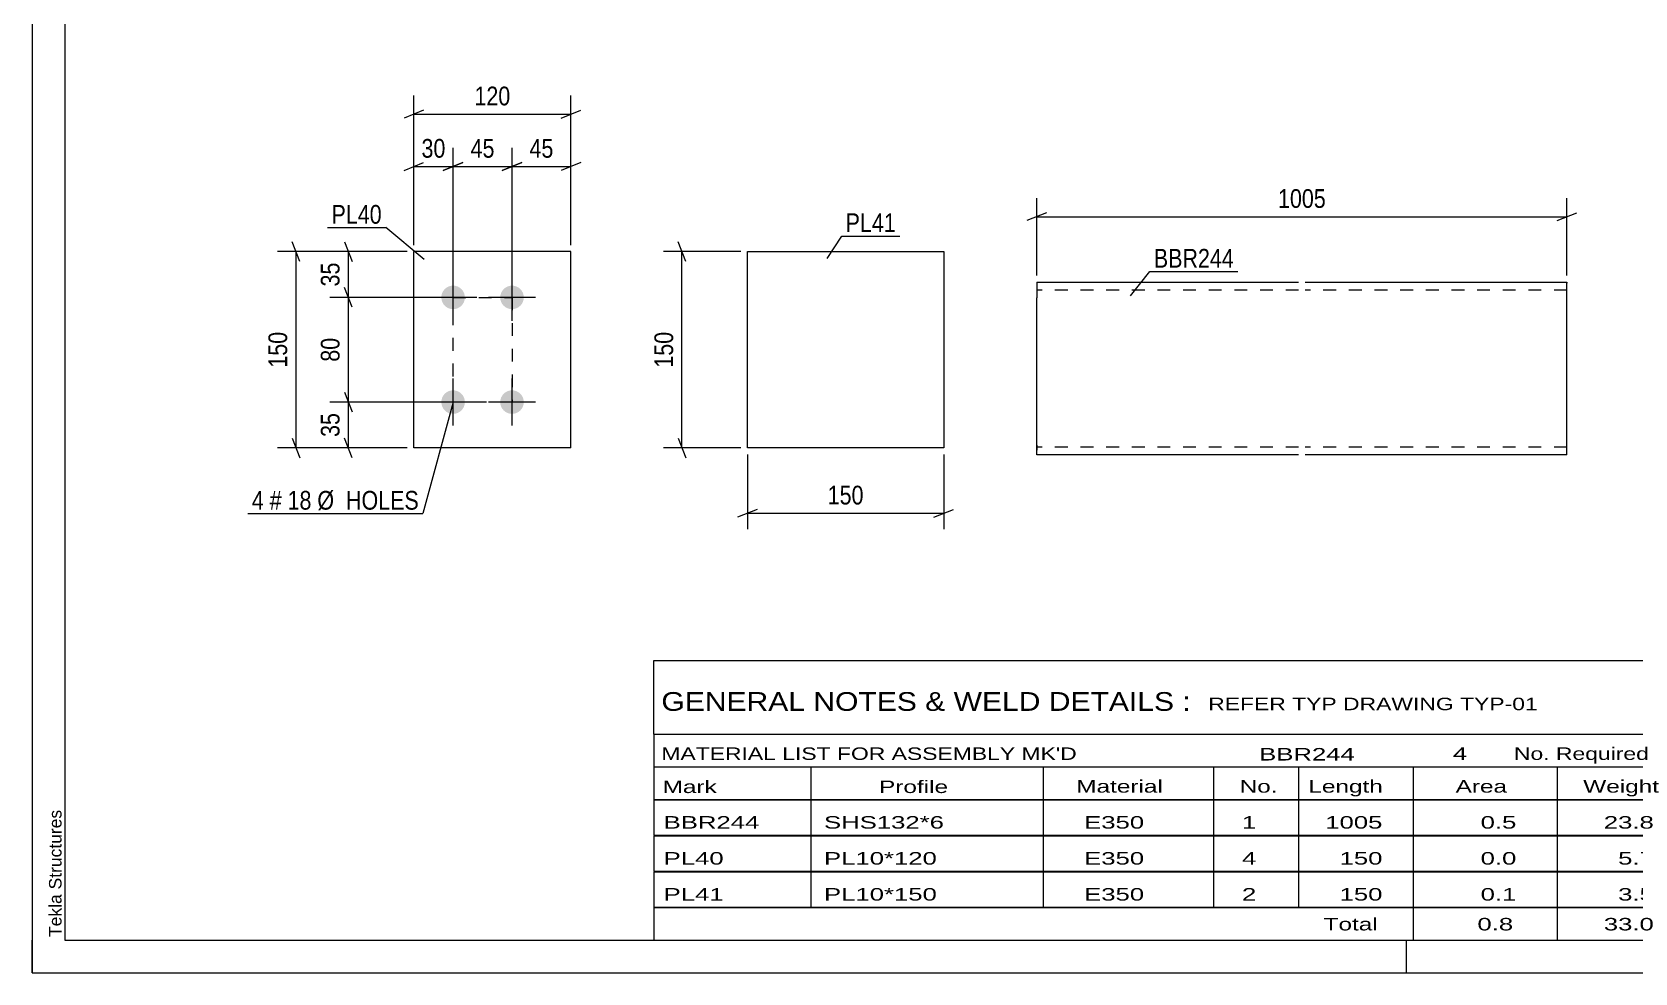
# Model space of a CAD drawing. Header units: millimetres. Extents: x 0 to 420, y 0 to 297.
# Drawn here: x 0 to 244.9, y 0 to 143.8 of the extents above; entities that cross this region are included whole.
import ezdxf

# ---------------------------------------------------------------- set-up
doc = ezdxf.new("R2010")
doc.units = ezdxf.units.MM
doc.linetypes.add('DXK_LINE_DOT2', pattern=[3.9198, 1.9599, -1.9599])
doc.styles.add('Arial', font='ARIAL.TTF', dxfattribs={"height": 0.2})
doc.styles.add('Arial Narrow', font='ARIALN.TTF', dxfattribs={"height": 0.2})

# ---------------------------------------------------------------- blocks, each defined once
blk = doc.blocks.new('Unknown-581592950-1127')
at = {"color": 5, "linetype": 'Continuous'}
for p, q in [((0, 297), (0, 0)), ((5, 292), (5, 5)), ((0, 0), (0, 5)), ((5, 5), (415, 5)), ((210, 0), (210, 5)), ((0, 0), (420, 0))]:
    blk.add_line(p, q, dxfattribs=at)
at = {"color": 174, "linetype": 'Continuous', "style": 'Arial'}
blk.add_text('Tekla Structures', height=1.9102, rotation=90, dxfattribs=at).set_placement((4.5, 5.5))
blk = doc.blocks.new('Part-581592950-2049 - 2042')
at = {"color": 2, "linetype": 'Continuous'}
for p, q in [((82.33, 110.25), (58.33, 110.25)), ((58.33, 80.25), (58.33, 110.25)), ((82.33, 80.25), (82.33, 110.25)), ((82.33, 80.25), (58.33, 80.25))]:
    blk.add_line(p, q, dxfattribs=at)
blk = doc.blocks.new('Bolt-581592950-2110 - 2042')
at = {"linetype": 'Continuous'}
for points in [[(64.33, 101.45, -1), (64.33, 105.05, -1)], [(73.33, 101.45, -1), (73.33, 105.05, -1)], [(64.33, 85.45, -1), (64.33, 89.05, -1)], [(73.33, 85.45, -1), (73.33, 89.05, -1)]]:
    blk.add_hatch(color=1, dxfattribs=at).paths.add_polyline_path(points)
at = {"color": 1, "linetype": 'Continuous'}
for p, q in [((64.33, 99.65), (64.33, 106.85)), ((73.33, 99.65), (73.33, 106.85)), ((67.93, 103.25), (60.73, 103.25)), ((76.93, 103.25), (69.73, 103.25)), ((64.33, 83.65), (64.33, 90.85)), ((73.33, 83.65), (73.33, 90.85)), ((67.93, 87.25), (60.73, 87.25)), ((76.93, 87.25), (69.73, 87.25))]:
    blk.add_line(p, q, dxfattribs=at)
blk = doc.blocks.new('Part-581592950-2257 - 2251')
at = {"color": 2, "linetype": 'Continuous'}
for p, q in [((109.3, 80.25), (109.3, 110.25)), ((109.3, 110.25), (139.3, 110.25)), ((139.3, 110.25), (139.3, 80.25)), ((139.3, 80.25), (109.3, 80.25))]:
    blk.add_line(p, q, dxfattribs=at)
blk = doc.blocks.new('Part-581592950-2280 - 2274')
at = {"color": 2, "linetype": 'Continuous'}
for p, q in [((153.51, 105.58), (153.51, 103.18)), ((153.51, 105.58), (193.51, 105.58)), ((194.51, 105.58), (234.51, 105.58)), ((234.51, 105.58), (234.51, 105.4)), ((234.51, 79.18), (234.51, 105.4)), ((153.51, 80.67), (153.51, 103.18)), ((153.51, 79.37), (153.51, 80.67)), ((153.51, 79.18), (153.51, 79.37)), ((193.51, 79.18), (153.51, 79.18)), ((234.51, 79.18), (194.51, 79.18))]:
    blk.add_line(p, q, dxfattribs=at)
at = {"color": 7, "linetype": 'DXK_LINE_DOT2'}
for p, q in [((193.51, 104.38), (153.51, 104.38)), ((234.51, 104.38), (194.51, 104.38)), ((153.51, 80.67), (153.51, 79.89)), ((153.51, 80.38), (153.51, 80.48)), ((193.51, 80.38), (153.51, 80.38)), ((234.51, 80.38), (194.51, 80.38)), ((234.51, 80.38), (234.51, 80.48))]:
    blk.add_line(p, q, dxfattribs=at)
blk = doc.blocks.new('Rectangle-581592950-2236 - 2042')
at = {"color": 1, "linetype": 'DXK_LINE_DOT2'}
blk.add_lwpolyline([(64.33, 103.25), (73.33, 103.25), (73.33, 87.25), (64.33, 87.25), (64.33, 103.25)], close=True, dxfattribs=at)
blk = doc.blocks.new('StraightDimension-581592950-2177 - 2042')
at = {"color": 7, "linetype": 'Continuous'}
for p, q in [((73.33, 104.25), (73.33, 126.1)), ((82.33, 111.25), (82.33, 126.1)), ((71.83, 122.65), (74.83, 123.85)), ((73.33, 123.25), (82.33, 123.25)), ((83.83, 123.85), (80.83, 122.65))]:
    blk.add_line(p, q, dxfattribs=at)
at = {"color": 0}
blk.add_wipeout([(80.26, 124), (80.26, 128.2), (75.4, 128.2), (75.4, 124)], dxfattribs=at)
at = {"color": 3, "style": 'Arial Narrow'}
blk.add_text('45', height=2.863, dxfattribs=at).set_placement((76, 124.6))
blk = doc.blocks.new('StraightDimension-581592950-2130 - 2042')
at = {"color": 7, "linetype": 'Continuous'}
for p, q in [((63.33, 103.25), (45.48, 103.25)), ((48.93, 101.75), (47.73, 104.75)), ((48.33, 87.25), (48.33, 103.25)), ((47.73, 88.75), (48.93, 85.75)), ((63.33, 87.25), (45.48, 87.25))]:
    blk.add_line(p, q, dxfattribs=at)
at = {"color": 0}
blk.add_wipeout([(47.58, 97.68), (43.38, 97.68), (43.38, 92.82), (47.58, 92.82)], dxfattribs=at)
at = {"color": 3, "style": 'Arial Narrow'}
blk.add_text('80', height=2.863, rotation=90.0002, dxfattribs=at).set_placement((46.98, 93.42))
blk = doc.blocks.new('StraightDimension-581592950-2114 - 2042')
at = {"color": 7, "linetype": 'Continuous'}
for p, q in [((57.33, 110.25), (45.48, 110.25)), ((47.73, 111.75), (48.93, 108.75)), ((48.33, 103.25), (48.33, 110.25)), ((63.33, 103.25), (45.48, 103.25)), ((48.93, 101.75), (47.73, 104.75))]:
    blk.add_line(p, q, dxfattribs=at)
at = {"color": 0}
blk.add_wipeout([(47.58, 109.18), (43.38, 109.18), (43.38, 104.32), (47.58, 104.32)], dxfattribs=at)
at = {"color": 3, "style": 'Arial Narrow'}
blk.add_text('35', height=2.863, rotation=90.0002, dxfattribs=at).set_placement((46.98, 104.92))
blk = doc.blocks.new('StraightDimension-581592950-2143 - 2042')
at = {"color": 7, "linetype": 'Continuous'}
for p, q in [((47.73, 88.75), (48.93, 85.75)), ((63.33, 87.25), (45.48, 87.25)), ((48.33, 80.25), (48.33, 87.25)), ((48.93, 78.75), (47.73, 81.75)), ((57.33, 80.25), (45.48, 80.25))]:
    blk.add_line(p, q, dxfattribs=at)
at = {"color": 0}
blk.add_wipeout([(47.58, 86.18), (43.38, 86.18), (43.38, 81.32), (47.58, 81.32)], dxfattribs=at)
at = {"color": 3, "style": 'Arial Narrow'}
blk.add_text('35', height=2.863, rotation=90.0002, dxfattribs=at).set_placement((46.98, 81.92))
blk = doc.blocks.new('StraightDimension-581592950-2160 - 2042')
at = {"color": 7, "linetype": 'Continuous'}
for p, q in [((57.33, 110.25), (37.48, 110.25)), ((40.93, 108.75), (39.73, 111.75)), ((40.33, 80.25), (40.33, 110.25)), ((39.73, 81.75), (40.93, 78.75)), ((57.33, 80.25), (37.48, 80.25))]:
    blk.add_line(p, q, dxfattribs=at)
at = {"color": 0}
blk.add_wipeout([(39.58, 98.59), (35.38, 98.59), (35.38, 91.91), (39.58, 91.91)], dxfattribs=at)
at = {"color": 3, "style": 'Arial Narrow'}
blk.add_text('150', height=2.863, rotation=90.0002, dxfattribs=at).set_placement((38.98, 92.51))
blk = doc.blocks.new('StraightDimension-581592950-2193 - 2042')
at = {"color": 7, "linetype": 'Continuous'}
for p, q in [((64.33, 104.25), (64.33, 126.1)), ((73.33, 104.25), (73.33, 126.1)), ((62.83, 122.65), (65.83, 123.85)), ((64.33, 123.25), (73.33, 123.25)), ((74.83, 123.85), (71.83, 122.65))]:
    blk.add_line(p, q, dxfattribs=at)
at = {"color": 0}
blk.add_wipeout([(71.26, 124), (71.26, 128.2), (66.4, 128.2), (66.4, 124)], dxfattribs=at)
at = {"color": 3, "style": 'Arial Narrow'}
blk.add_text('45', height=2.863, dxfattribs=at).set_placement((67, 124.6))
blk = doc.blocks.new('StraightDimension-581592950-2203 - 2042')
at = {"color": 7, "linetype": 'Continuous'}
for p, q in [((58.33, 111.25), (58.33, 126.1)), ((64.33, 104.25), (64.33, 126.1)), ((56.83, 122.65), (59.83, 123.85)), ((58.33, 123.25), (64.33, 123.25)), ((65.83, 123.85), (62.83, 122.65))]:
    blk.add_line(p, q, dxfattribs=at)
at = {"color": 0}
blk.add_wipeout([(63.76, 124), (63.76, 128.2), (58.9, 128.2), (58.9, 124)], dxfattribs=at)
at = {"color": 3, "style": 'Arial Narrow'}
blk.add_text('30', height=2.863, dxfattribs=at).set_placement((59.5, 124.6))
blk = doc.blocks.new('StraightDimension-581592950-2217 - 2042')
at = {"color": 7, "linetype": 'Continuous'}
for p, q in [((58.33, 111.25), (58.33, 134.1)), ((82.33, 111.25), (82.33, 134.1)), ((59.83, 131.85), (56.83, 130.65)), ((58.33, 131.25), (82.33, 131.25)), ((80.83, 130.65), (83.83, 131.85))]:
    blk.add_line(p, q, dxfattribs=at)
at = {"color": 0}
blk.add_wipeout([(73.67, 132), (73.67, 136.2), (66.99, 136.2), (66.99, 132)], dxfattribs=at)
at = {"color": 3, "style": 'Arial Narrow'}
blk.add_text('120', height=2.863, dxfattribs=at).set_placement((67.59, 132.6))
blk = doc.blocks.new('StraightDimension-581592950-2259 - 2251')
at = {"color": 7, "linetype": 'Continuous'}
for p, q in [((109.3, 79.25), (109.3, 67.85)), ((139.3, 79.25), (139.3, 67.85)), ((110.8, 70.85), (107.8, 69.65)), ((109.3, 70.25), (139.3, 70.25)), ((137.8, 69.65), (140.8, 70.85))]:
    blk.add_line(p, q, dxfattribs=at)
at = {"color": 0}
blk.add_wipeout([(127.65, 71), (127.65, 75.2), (120.96, 75.2), (120.96, 71)], dxfattribs=at)
at = {"color": 3, "style": 'Arial Narrow'}
blk.add_text('150', height=2.863, dxfattribs=at).set_placement((121.56, 71.6))
blk = doc.blocks.new('StraightDimension-581592950-2264 - 2251')
at = {"color": 7, "linetype": 'Continuous'}
for p, q in [((108.3, 110.25), (96.45, 110.25)), ((99.9, 108.75), (98.7, 111.75)), ((99.3, 80.25), (99.3, 110.25)), ((98.7, 81.75), (99.9, 78.75)), ((108.3, 80.25), (96.45, 80.25))]:
    blk.add_line(p, q, dxfattribs=at)
at = {"color": 0}
blk.add_wipeout([(98.55, 98.59), (94.35, 98.59), (94.35, 91.91), (98.55, 91.91)], dxfattribs=at)
at = {"color": 3, "style": 'Arial Narrow'}
blk.add_text('150', height=2.863, rotation=90.0002, dxfattribs=at).set_placement((97.95, 92.51))
blk = doc.blocks.new('StraightDimension-581592950-2284 - 2274')
at = {"color": 7, "linetype": 'Continuous'}
for p, q in [((153.51, 106.58), (153.51, 118.43)), ((234.51, 106.58), (234.51, 118.43)), ((155.01, 116.18), (152.01, 114.98)), ((153.51, 115.58), (234.51, 115.58)), ((233.01, 114.98), (236.01, 116.18))]:
    blk.add_line(p, q, dxfattribs=at)
at = {"color": 0}
blk.add_wipeout([(198.27, 116.33), (198.27, 120.53), (189.76, 120.53), (189.76, 116.33)], dxfattribs=at)
at = {"color": 3, "style": 'Arial Narrow'}
blk.add_text('1005', height=2.863, dxfattribs=at).set_placement((190.36, 116.93))
blk = doc.blocks.new('Unknown-581592950-2899')
at = {"color": 7, "linetype": 'Continuous'}
for p, q in [((95, 47.75), (255, 47.75)), ((95, 36.5), (95, 47.75)), ((255, 47.75), (255, 36.5)), ((95, 36.5), (255, 36.5)), ((95, 36.5), (95, 31.5)), ((255, 36.5), (255, 31.5)), ((95, 31.5), (255, 31.5)), ((95, 31.5), (95, 26.5)), ((119, 31.5), (119, 26.5)), ((154.5, 31.5), (154.5, 26.5)), ((180.5, 31.5), (180.5, 26.5)), ((193.5, 31.5), (193.5, 26.5)), ((211, 31.5), (211, 26.5)), ((233, 31.5), (233, 26.5)), ((255, 31.5), (255, 26.5)), ((95, 26.5), (255, 26.5)), ((95, 26.45), (95, 21.05)), ((95, 26.45), (255, 26.45)), ((119, 26.5), (119, 21)), ((154.5, 26.5), (154.5, 21)), ((180.5, 26.5), (180.5, 21)), ((193.5, 26.5), (193.5, 21)), ((211, 26.5), (211, 21)), ((233, 26.5), (233, 21)), ((255, 26.45), (255, 21.05)), ((95, 21.05), (255, 21.05)), ((95, 20.95), (95, 15.55)), ((95, 20.95), (255, 20.95)), ((119, 21), (119, 15.5)), ((154.5, 21), (154.5, 15.5)), ((180.5, 21), (180.5, 15.5)), ((193.5, 21), (193.5, 15.5)), ((211, 21), (211, 15.5)), ((233, 21), (233, 15.5)), ((255, 20.95), (255, 15.55)), ((95, 15.55), (255, 15.55)), ((95, 15.45), (95, 10.05)), ((95, 15.45), (255, 15.45)), ((119, 15.5), (119, 10)), ((154.5, 15.5), (154.5, 10)), ((180.5, 15.5), (180.5, 10)), ((193.5, 15.5), (193.5, 10)), ((211, 15.5), (211, 10)), ((233, 15.5), (233, 10)), ((255, 15.45), (255, 10.05)), ((95, 10.05), (255, 10.05)), ((95, 10), (255, 10)), ((95, 10), (95, 5)), ((211, 10), (211, 5)), ((233, 10), (233, 5)), ((255, 10), (255, 5)), ((95, 5), (255, 5))]:
    blk.add_line(p, q, dxfattribs=at)
at = {"color": 7, "style": 'Arial Narrow'}
for s, height, width, p in [('GENERAL NOTES & WELD DETAILS :', 2.8633, 1.4, (96.15, 40.06)), ('REFER TYP DRAWING TYP-01', 1.9089, 1.6, (179.7, 40.16)), ("MATERIAL LIST FOR ASSEMBLY MK'D", 1.9089, 1.6, (96.15, 32.56)), ('BBR244', 1.909, 1.794707, (187.48, 32.47)), ('4', 1.91, 1.794707, (217.08, 32.56)), ('No. Required', 1.9089, 1.6, (226.41, 32.56)), ('Mark', 1.909, 1.7, (96.34, 27.5)), ('Profile', 1.909, 1.7, (129.41, 27.5)), ('Material', 1.909, 1.7, (159.54, 27.56)), ('No.', 1.909, 1.7, (184.5, 27.56)), ('Length', 1.909, 1.7, (195, 27.56)), ('Area', 1.909, 1.7, (217.5, 27.56)), ('Weight', 1.909, 1.7, (237, 27.56))]:
    blk.add_text(s, height=height, dxfattribs=dict(at, width=width)).set_placement(p)
at = {"color": 7, "linetype": 'Continuous', "style": 'Arial Narrow'}
for s, height, width, p in [('BBR244', 1.909, 1.794707, (96.5, 22.06)), ('SHS132*6', 1.909, 1.794707, (121, 22.06)), ('E350', 1.909, 1.794707, (160.74, 22.06)), ('1', 1.91, 1.794707, (184.86, 22.06)), ('1005', 1.909, 1.794707, (197.58, 22.06)), ('0.5', 1.909, 1.794707, (221.32, 22.06)), ('23.8', 1.909, 1.794707, (240.14, 22.06)), ('PL40', 1.909, 1.794707, (96.5, 16.56)), ('PL10*120', 1.909, 1.794707, (121, 16.56)), ('E350', 1.909, 1.794707, (160.74, 16.56)), ('4', 1.91, 1.794707, (184.86, 16.56)), ('150', 1.909, 1.794707, (199.77, 16.56)), ('0.0', 1.909, 1.794707, (221.32, 16.56)), ('5.7', 1.909, 1.794707, (242.33, 16.56)), ('PL41', 1.909, 1.794707, (96.5, 11.06)), ('PL10*150', 1.909, 1.794707, (121, 11.06)), ('E350', 1.909, 1.794707, (160.74, 11.06)), ('2', 1.91, 1.794707, (184.86, 11.06)), ('150', 1.909, 1.794707, (199.77, 11.06)), ('0.1', 1.909, 1.794707, (221.32, 11.06)), ('3.5', 1.909, 1.794707, (242.33, 11.06)), ('Total', 1.909, 1.7, (197.33, 6.5)), ('0.8', 1.909, 1.794707, (220.83, 6.5)), ('33.0', 1.909, 1.794707, (240.14, 6.5))]:
    blk.add_text(s, height=height, dxfattribs=dict(at, width=width)).set_placement(p)
blk = doc.blocks.new('Mark-581592950-2045 - 2042')
at = {"color": 0}
blk.add_wipeout([(53.43, 114.51), (53.43, 117.51), (45.75, 117.51), (45.75, 114.51)], dxfattribs=at)
blk.add_wipeout([(53.43, 114.51), (53.43, 117.51), (45.75, 117.51), (45.75, 114.51)], dxfattribs=at)
at = {"color": 30, "linetype": 'Continuous'}
for p in [(45.15, 113.91), (59.92, 109.06)]:
    blk.add_line(p, (54.03, 113.91), dxfattribs=at)
at = {"color": 3, "style": 'Arial Narrow'}
blk.add_text('PL40', height=2.863, dxfattribs=at).set_placement((45.75, 114.51))
blk = doc.blocks.new('Mark-581592950-2106 - 2042')
at = {"color": 0}
blk.add_wipeout([(35.41, 70.81), (35.41, 73.81), (33.58, 73.81), (33.58, 70.81)], dxfattribs=at)
blk.add_wipeout([(35.41, 70.81), (35.41, 73.81), (33.58, 73.81), (33.58, 70.81)], dxfattribs=at)
blk.add_wipeout([(38.14, 70.81), (38.14, 73.81), (36.31, 73.81), (36.31, 70.81)], dxfattribs=at)
blk.add_wipeout([(38.14, 70.81), (38.14, 73.81), (36.31, 73.81), (36.31, 70.81)], dxfattribs=at)
at = {"color": 3, "style": 'Arial Narrow'}
blk.add_text('4', height=2.86, dxfattribs=at).set_placement((33.58, 70.81))
at = {"color": 0}
blk.add_wipeout([(42.69, 70.81), (42.69, 73.81), (39.04, 73.81), (39.04, 70.81)], dxfattribs=at)
blk.add_wipeout([(42.69, 70.81), (42.69, 73.81), (39.04, 73.81), (39.04, 70.81)], dxfattribs=at)
at = {"color": 3, "style": 'Arial Narrow'}
blk.add_text('#', height=2.86, dxfattribs=at).set_placement((36.31, 70.81))
at = {"color": 0}
blk.add_wipeout([(59.12, 70.81), (59.12, 73.81), (43.59, 73.81), (43.59, 70.81)], dxfattribs=at)
blk.add_wipeout([(59.12, 70.81), (59.12, 73.81), (43.59, 73.81), (43.59, 70.81)], dxfattribs=at)
at = {"color": 7, "linetype": 'Continuous'}
for p in [(64.33, 87.25), (32.98, 70.21)]:
    blk.add_line(p, (59.72, 70.21), dxfattribs=at)
at = {"color": 3, "style": 'Arial Narrow'}
for s, p in [('18', (39.04, 70.81)), ('Ø  HOLES', (43.59, 70.81))]:
    blk.add_text(s, height=2.863, dxfattribs=at).set_placement(p)
blk = doc.blocks.new('Mark-581592950-2253 - 2251')
at = {"color": 0}
blk.add_wipeout([(131.98, 113.23), (131.98, 116.23), (124.3, 116.23), (124.3, 113.23)], dxfattribs=at)
blk.add_wipeout([(131.98, 113.23), (131.98, 116.23), (124.3, 116.23), (124.3, 113.23)], dxfattribs=at)
at = {"color": 30, "linetype": 'Continuous'}
for p, q in [((121.47, 109.19), (123.7, 112.63)), ((123.7, 112.63), (132.58, 112.63))]:
    blk.add_line(p, q, dxfattribs=at)
at = {"color": 3, "style": 'Arial Narrow'}
blk.add_text('PL41', height=2.863, dxfattribs=at).set_placement((124.3, 113.23))
blk = doc.blocks.new('Mark-581592950-2276 - 2274')
at = {"color": 0}
blk.add_wipeout([(183.63, 107.8), (183.63, 110.8), (171.39, 110.8), (171.39, 107.8)], dxfattribs=at)
blk.add_wipeout([(183.63, 107.8), (183.63, 110.8), (171.39, 110.8), (171.39, 107.8)], dxfattribs=at)
at = {"color": 30, "linetype": 'Continuous'}
for p, q in [((167.81, 103.5), (170.79, 107.2)), ((170.79, 107.2), (184.23, 107.2))]:
    blk.add_line(p, q, dxfattribs=at)
at = {"color": 3, "style": 'Arial Narrow'}
blk.add_text('BBR244', height=2.863, dxfattribs=at).set_placement((171.39, 107.8))

msp = doc.modelspace()

# ---------------------------------------------------------------- block references
for name in ['Unknown-581592950-1127', 'Part-581592950-2049 - 2042', 'Part-581592950-2257 - 2251', 'Bolt-581592950-2110 - 2042', 'Part-581592950-2280 - 2274', 'Rectangle-581592950-2236 - 2042', 'Unknown-581592950-2899']:
    msp.add_blockref(name, (0, 0))

# ---------------------------------------------------------------- next in the draw order: block references
for name in ['StraightDimension-581592950-2177 - 2042', 'StraightDimension-581592950-2284 - 2274', 'Mark-581592950-2253 - 2251', 'StraightDimension-581592950-2130 - 2042', 'StraightDimension-581592950-2259 - 2251']:
    msp.add_blockref(name, (0, 0))

# ---------------------------------------------------------------- next in the draw order: block references
for name in ['StraightDimension-581592950-2114 - 2042', 'StraightDimension-581592950-2264 - 2251', 'Mark-581592950-2276 - 2274', 'StraightDimension-581592950-2143 - 2042']:
    msp.add_blockref(name, (0, 0))

# ---------------------------------------------------------------- next in the draw order: block references
for name in ['StraightDimension-581592950-2193 - 2042', 'StraightDimension-581592950-2160 - 2042']:
    msp.add_blockref(name, (0, 0))

# ---------------------------------------------------------------- next in the draw order: block references
for name in ['StraightDimension-581592950-2203 - 2042', 'Mark-581592950-2106 - 2042']:
    msp.add_blockref(name, (0, 0))

# ---------------------------------------------------------------- next in the draw order: block references
msp.add_blockref('StraightDimension-581592950-2217 - 2042', (0, 0))

# ---------------------------------------------------------------- next in the draw order: block references
msp.add_blockref('Mark-581592950-2045 - 2042', (0, 0))

doc.saveas('drawing.dxf')
